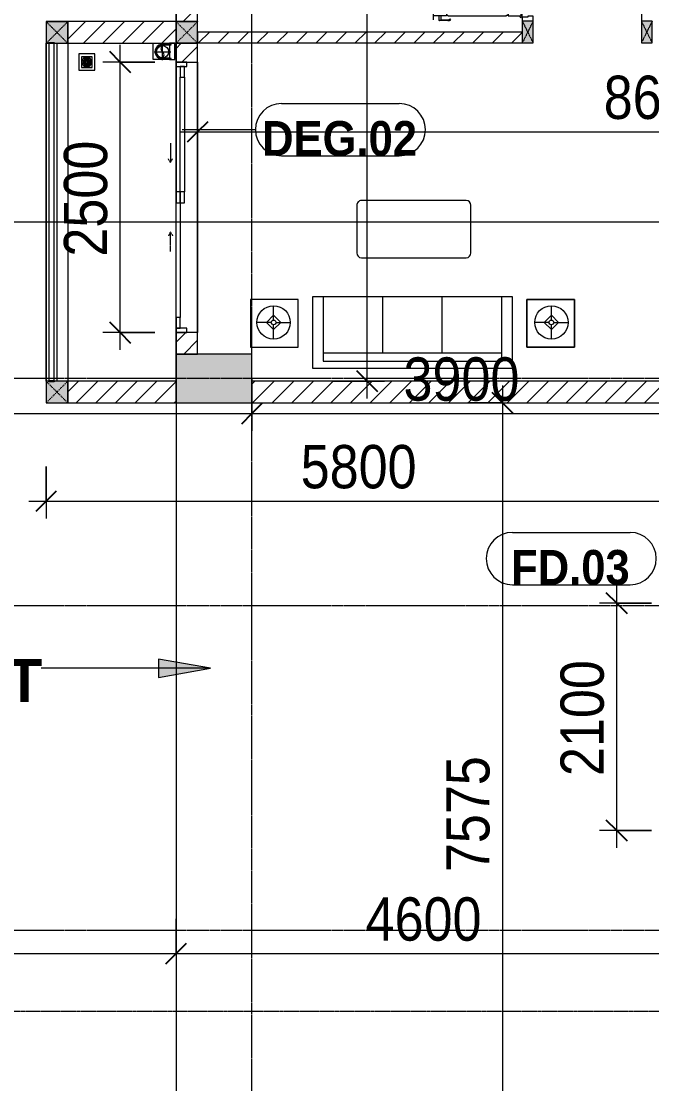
# Model space of a CAD drawing. Header units: millimetres. Extents: x 962 to 239635, y -15958 to 82755.
# Drawn here: x 167773 to 173600, y 47022 to 56837 of the extents above; entities that cross this region are included whole.
import ezdxf

# ---------------------------------------------------------------- set-up
doc = ezdxf.new("R2010")
doc.units = ezdxf.units.MM
for name, pattern in [('Dash', [6, 3, -3]), ('Dash Dot 3_16_', [7.9375, 4.7625, -1.5875, 0, -1.5875]), ('Grid Line', [22.225, 12.7, -3.175, 3.175, -3.175]), ('IMPORT-CENTER _2_', [40.64, 25.4, -5.08, 5.08, -5.08])]:
    doc.linetypes.add(name, pattern=pattern)
for name, color, linetype, lineweight in [('0-1', 7, 'Continuous', 5), ('A-ANNO-DIMS', 211, 'Continuous', 9), ('A-ANNO-DIMS-160', 211, 'Continuous', 9), ('A-DETL-GENF-1', 9, 'Continuous', 9), ('A-DOOR', 31, 'Continuous', 9), ('A-DOOR-1', 254, 'Continuous', 9), ('A-DOOR-2', 9, 'Continuous', 9), ('A-DOOR-FRAM', 31, 'Continuous', 9), ('A-DOOR-HDLN', 31, 'Dash', 9), ('A-DOOR-IDEN', 31, 'Continuous', 9), ('A-FLOR-1', 250, 'Continuous', 9), ('A-FLOR-2', 9, 'Continuous', 9), ('A-FLOR-HRAL', 11, 'Continuous', 9), ('A-WALL', 113, 'Continuous', 9), ('A-WALL-1', 253, 'Continuous', 18), ('A-WALL-3', 113, 'Continuous', 18), ('A-WALL-PATT-1', 10, 'Continuous', 9), ('A-WALL-PATT-2', 111, 'Continuous', 9), ('G-ANNO-SYMB-1', 111, 'Dash Dot 3_16_', 18), ('G-ANNO-TEXT-1', 7, 'Continuous', 9), ('G-ANNO-TEXT-3', 250, 'Continuous', 9), ('G-IMPT', 8, 'Continuous', 9), ('G-IMPT-2', 8, 'IMPORT-CENTER _2_', 9), ('I-FURN', 30, 'Continuous', 9), ('I-FURN-1', 254, 'Continuous', 9), ('M-EQPM', 50, 'Continuous', 9), ('S-COLS', 52, 'Continuous', 9), ('S-COLS-1', 52, 'Continuous', 5), ('S-COLS-2', 7, 'Continuous', 18), ('S-COLS-3', 254, 'Continuous', 9), ('S-COLS-4', 253, 'Continuous', 18), ('S-COLS-5', 52, 'Dash', 9), ('S-COLS-6', 52, 'Continuous', 18), ('S-COLS-HDLN', 52, 'Dash', 9), ('S-COLS-HDLN-1', 9, 'Dash', 9), ('S-GRID-1', 1, 'Grid Line', 9)]:
    doc.layers.add(name, color=color, linetype=linetype, lineweight=lineweight)
doc.styles.add('Arial_B_5', font='arialbd_0.ttf', dxfattribs={"width": 0.95, "height": 400})
doc.styles.add('Arial_B_6', font='arialbd_0.ttf', dxfattribs={"width": 0.9, "height": 320})
doc.styles.add('UTM Avo', font='UTM Avo.ttf', dxfattribs={"width": 0.9, "height": 400})
doc.dimstyles.new('1_Dim_chi_tiet_2_5', dxfattribs={"dimscale": 304.8, "dimtxt": 399.720379, "dimasz": 0.629921, "dimexe": 0.524934, "dimexo": 0.0625, "dimgap": 0.052493, "dimtad": 1, "dimdec": 0, "dimrnd": 5, "dimzin": 0, "dimdsep": 46, "dimtxsty": 'UTM Avo', "dimblk1": 'OBLIQUE', "dimblk2": 'OBLIQUE', "dimsah": 1, "dimcen": 0.09, "dimdle": 0.524934, "dimazin": 0, "dimtfac": 1, "dimtdec": 4, "dimtix": 1, "dimtmove": 0, "dimatfit": 3, "dimfxl": 1.049869, "dimfxlon": 1, "dimtvp": 1, "dimtolj": 1, "dimtzin": 0, "dimarcsym": 2})
doc.dimstyles.new('1_Dim_chi_tiet_2_5_1', dxfattribs={"dimscale": 304.8, "dimtxt": 399.720379, "dimasz": 0.629921, "dimexe": 0.524934, "dimexo": 0.0625, "dimgap": 0.052493, "dimtad": 1, "dimdec": 0, "dimrnd": 5, "dimzin": 0, "dimdsep": 46, "dimtxsty": 'UTM Avo', "dimblk1": 'OBLIQUE', "dimblk2": 'OBLIQUE', "dimsah": 1, "dimcen": 0.09, "dimdle": 0.524934, "dimazin": 0, "dimtfac": 1, "dimtdec": 4, "dimtix": 1, "dimtmove": 0, "dimatfit": 3, "dimfxl": 1.049869, "dimfxlon": 1, "dimtvp": 1, "dimtolj": 1, "dimtzin": 0, "dimarcsym": 2})
pattern_1 = [(45, (61750.9, 0), (-90.50967, 90.50967), [])]

# ---------------------------------------------------------------- blocks, each defined once
blk = doc.blocks.new('NCV_TKTC_KET CAU_rvt-1-TKCS_MB TẦNG 2')
at = {"layer": 'S-COLS-1'}
blk.add_hatch(color=256, dxfattribs=at).paths.add_polyline_path([(108152.6, 53311.9), (108152.6, 53761.9), (107452.6, 53761.9), (107452.6, 53311.9), (107700.9, 53311.9)])
at = {"layer": 'A-FLOR-1'}
for p, q in [((107452.4, 60438.1), (107452.4, 56835.3)), ((106252.6, 56633.3), (106252.6, 53511.9)), ((107452.4, 56635.4), (107452.4, 53511.9)), ((107452.6, 53311.9), (107452.6, 46036.9))]:
    blk.add_line(p, q, dxfattribs=at)
at = {"layer": 'S-COLS-2'}
for p, q in [((108152.6, 53761.9), (107452.6, 53761.9)), ((107452.6, 53761.9), (107452.6, 53311.9)), ((108152.6, 53311.9), (108152.6, 53761.9)), ((107452.6, 53311.9), (108152.6, 53311.9))]:
    blk.add_line(p, q, dxfattribs=at)
blk = doc.blocks.new('DOOR_CW_01 CANH MO-PANEL KINH - DIW_01-900x2200-CỬA GỖ VÂN LAMINATE-V3-TKCS_MB TẦNG 2')
at = {"layer": 'A-DETL-GENF-1'}
for p, q in [((-442, 737), (-442, 816.5)), ((-399, 820.5), (-438, 820.5)), ((-434, 799.5), (-434, 737)), ((-399, 803.5), (-430, 803.5)), ((-399, 831.8), (-397, 831.8)), ((-399, 792.2), (-399, 831.8)), ((-397, 792.2), (-399, 792.2)), ((-397, 872), (-357, 872)), ((-397, 752), (-397, 872)), ((-397, 792.2), (-397, 831.8)), ((-357, 872), (-357, 752)), ((-357, 792.2), (-357, 831.8)), ((-355, 831.8), (-357, 831.8)), ((-357, 792.2), (-355, 792.2)), ((-355, 792.2), (-355, 831.8)), ((-355, 820.5), (-316, 820.5)), ((-355, 803.5), (-324, 803.5)), ((-320, 799.5), (-320, 737)), ((-312, 737), (-312, 816.5)), ((-433.9, 711.2), (-427.3, 715.8)), ((-357, 752), (-397, 752)), ((-397, 738), (-391, 738)), ((-397, 738), (-397, 196)), ((-363, 752), (-391, 752)), ((-391, 752), (-391, 738)), ((-363, 738), (-363, 752)), ((-357, 738), (-363, 738)), ((-357, 196), (-357, 738)), ((-320.1, 711.2), (-326.7, 715.8)), ((-397, 196), (-391, 196)), ((-357, 182), (-397, 182)), ((-397, 182), (-397, 62)), ((-391, 196), (-391, 182)), ((-391, 182), (-363, 182)), ((-357, 196), (-363, 196)), ((-363, 182), (-363, 196)), ((-357, 62), (-357, 182)), ((-397, 62), (-357, 62))]:
    blk.add_line(p, q, dxfattribs=at)
blk.add_circle((-407, 60), 10, dxfattribs=at)
for centre, radius, start, end in [((-438, 816.5), 4, 90, 180), ((-407, 60), 814, 360, 92), ((-430, 799.5), 4, 90, 180), ((-324, 799.5), 4, 360, 90), ((-316, 816.5), 4, 0, 90), ((-397, 737), 45, 180, 215), ((-397, 737), 37, 180, 215), ((-357, 737), 37, 325, 0), ((-357, 737), 45, 325, 0)]:
    blk.add_arc(centre, radius, start, end, dxfattribs=at)
at = {"layer": 'A-DOOR-2'}
for p, q in [((-410, 50), (-448.4, 50)), ((-410, 0), (-410, 50)), ((-400, 0), (-410, 0)), ((-407, 50), (-382, 50)), ((-400, -50), (-400, 0)), ((410, 0), (400, 0)), ((400, 0), (400, -50)), ((450, 50), (410, 50)), ((410, 50), (410, 0)), ((450, -50), (450, 50)), ((-448.4, -50), (-400, -50)), ((400, -50), (450, -50))]:
    blk.add_line(p, q, dxfattribs=at)
blk = doc.blocks.new('LOBBY_SOFA_1 - LOBBY_SOFA_1-885811-TKCS_MB TẦNG 2')
at = {"layer": 'I-FURN'}
for p, q in [((-2556, 0), (-2556, -660)), ((-708, 0), (-2556, 0)), ((-708, -660), (-708, 0)), ((-2457, -66), (-2457, -660)), ((-807, -66), (-2457, -66)), ((-807, -660), (-807, -66)), ((-3128.2, -193.5), (-2688.2, -193.5)), ((-3128.2, -633.5), (-3128.2, -193.5)), ((-2688.2, -193.5), (-2688.2, -633.5)), ((-807, -143), (-2457, -143)), ((-1907, -143), (-1907, -660)), ((-1357, -143), (-1357, -660)), ((-575.9, -193.5), (-575.9, -633.5)), ((-135.9, -193.5), (-575.9, -193.5)), ((-135.9, -633.5), (-135.9, -193.5)), ((-2915.4, -269), (-2915.4, -401)), ((-348.6, -269), (-348.6, -401)), ((-2915.4, -357), (-2981.4, -423)), ((-2849.4, -423), (-2915.4, -357)), ((-414.6, -423), (-348.6, -357)), ((-348.6, -357), (-282.6, -423)), ((-2937.4, -423), (-3069.4, -423)), ((-2981.4, -423), (-2915.4, -489)), ((-2915.4, -489), (-2849.4, -423)), ((-2915.4, -445), (-2915.4, -577)), ((-2893.4, -423), (-2761.4, -423)), ((-370.6, -423), (-502.6, -423)), ((-348.6, -489), (-414.6, -423)), ((-282.6, -423), (-348.6, -489)), ((-348.6, -445), (-348.6, -577)), ((-326.6, -423), (-194.6, -423)), ((-2688.2, -633.5), (-3128.2, -633.5)), ((-2556, -660), (-708, -660)), ((-575.9, -633.5), (-135.9, -633.5)), ((-2172.3, -1064.5), (-2172.3, -1504.5)), ((-1160.3, -1020.5), (-2128.3, -1020.5)), ((-1116.3, -1504.5), (-1116.3, -1064.5)), ((-2128.3, -1548.5), (-1160.3, -1548.5))]:
    blk.add_line(p, q, dxfattribs=at)
for centre, radius in [((-2915.4, -423), 154), ((-348.6, -423), 154), ((-2915.4, -423), 22), ((-348.6, -423), 22)]:
    blk.add_circle(centre, radius, dxfattribs=at)
for centre, start, end in [((-2128.3, -1064.5), 90, 180), ((-1160.3, -1064.5), 0, 90), ((-2128.3, -1504.5), 180, 270), ((-1160.3, -1504.5), 270, 0)]:
    blk.add_arc(centre, 44, start, end, dxfattribs=at)
at = {"layer": 'I-FURN-1'}
for p, q in [((-708, 0), (-2556, 0)), ((-2556, 0), (-2556, -660)), ((-708, -660), (-708, 0)), ((-2688.2, -193.5), (-3128.2, -193.5)), ((-3128.2, -193.5), (-3128.2, -633.5)), ((-2688.2, -633.5), (-2688.2, -193.5)), ((-135.9, -193.5), (-575.9, -193.5)), ((-575.9, -193.5), (-575.9, -633.5)), ((-135.9, -633.5), (-135.9, -193.5)), ((-3128.2, -633.5), (-2688.2, -633.5)), ((-2556, -660), (-708, -660)), ((-575.9, -633.5), (-135.9, -633.5)), ((-2172.3, -1064.5), (-2172.3, -1504.5)), ((-1160.3, -1020.5), (-2128.3, -1020.5)), ((-1116.3, -1504.5), (-1116.3, -1064.5)), ((-2128.3, -1548.5), (-1160.3, -1548.5))]:
    blk.add_line(p, q, dxfattribs=at)
for centre, start, end in [((-2128.3, -1064.5), 90, 180), ((-1160.3, -1064.5), 0, 90), ((-2128.3, -1504.5), 180, 270), ((-1160.3, -1504.5), 270, 0)]:
    blk.add_arc(centre, 44, start, end, dxfattribs=at)
blk = doc.blocks.new('G1_SOF - BO TRU - 100x200-745959-TKCS_MB TẦNG 2')
at = {"layer": 'S-COLS'}
blk.add_hatch(color=256, dxfattribs=at).paths.add_polyline_path([(-50, 100), (-50, -100), (50, -100), (50, 100)])
at = {"layer": 'S-COLS-4'}
for p, q in [((50, 100), (-50, 100)), ((-50, 100), (-50, -100)), ((50, -100), (50, 100)), ((-50, -100), (50, -100))]:
    blk.add_line(p, q, dxfattribs=at)
at = {"layer": 'S-COLS-HDLN-1'}
for p, q in [((50, 100), (-50, -100)), ((-50, 100), (50, -100))]:
    blk.add_line(p, q, dxfattribs=at)
blk = doc.blocks.new('NCV_TKTC_TANG 2_rvt-1-TKCS_MB TẦNG 2')
at = {"layer": 'A-WALL-PATT-1'}
h = blk.add_hatch(dxfattribs=at)
h.set_pattern_fill('FP_1', color=256, style=0, pattern_type=2)
h.set_pattern_definition([(45, (0, 0), (-90.50967, 90.50967), [])])
h.paths.add_polyline_path([(110652.6, 56636.9), (110652.6, 56736.9), (107652.6, 56736.9), (107652.6, 56636.9), (109312.9, 56636.9)])
at = {"layer": 'A-FLOR-2'}
for p, q in [((106452.6, 56633.3), (106452.6, 53511.9)), ((107652.6, 56460.3), (107652.6, 53960.3)), ((107652.6, 53960.3), (107652.6, 56460.3)), ((107452.6, 56420.3), (107452.6, 55260.1))]:
    blk.add_line(p, q, dxfattribs=at)
at = {"layer": 'A-WALL-1'}
for p, q in [((111752.6, 57635.3), (111752.6, 56836.9)), ((110652.6, 56736.9), (107652.6, 56736.9)), ((107652.6, 56736.9), (107652.6, 56636.9)), ((107652.6, 56636.9), (110652.6, 56636.9))]:
    blk.add_line(p, q, dxfattribs=at)
at = {"layer": 'A-DOOR-1', "rotation": 89.99999999999882}
blk.add_blockref('DOOR_CW_01 CANH MO-PANEL KINH - DIW_01-900x2200-CỬA GỖ VÂN LAMINATE-V3-TKCS_MB TẦNG 2', (110702.6, 57285.3), dxfattribs=at)
at = {"layer": 'I-FURN-1', "rotation": 180}
blk.add_blockref('LOBBY_SOFA_1 - LOBBY_SOFA_1-885811-TKCS_MB TẦNG 2', (108006.1, 53632), dxfattribs=at)
at = {"layer": 'S-COLS-3'}
for p in [(110702.6, 56736.9), (111802.6, 56736.9)]:
    blk.add_blockref('G1_SOF - BO TRU - 100x200-745959-TKCS_MB TẦNG 2', p, dxfattribs=at)
blk = doc.blocks.new('DEG_02-DEG_03 - DEG_02-2500x2400mm-CỬA ĐI 02 CÁNH TRƯỢT-625766-TKCS_MB TẦNG 2')
at = {"layer": 'A-DOOR'}
for p, q in [((-1110, 100), (-1210, 100)), ((-1210, 100), (-1210, 60)), ((-1110, 60), (-1110, 100)), ((-1110, 100), (-50, 100)), ((50, 100), (-50, 100)), ((-50, 100), (-50, 60)), ((50, 60), (50, 100)), ((-1210, 60), (-1110, 60)), ((-50, 60), (-1110, 60)), ((50, 60), (-50, 60)), ((-50, 60), (-50, 20)), ((-50, 60), (50, 60)), ((-50, 20), (50, 20)), ((50, 20), (50, 60)), ((50, 60), (1110, 60)), ((1110, 20), (50, 20)), ((1210, 60), (1110, 60)), ((1110, 60), (1110, 20)), ((1110, 20), (1210, 20)), ((1210, 20), (1210, 60))]:
    blk.add_line(p, q, dxfattribs=at)
at = {"layer": 'A-DOOR-FRAM'}
for p, q in [((-1210, 100), (-1250, 100)), ((-1250, 100), (-1250, 0)), ((-1210, 0), (-1210, 100)), ((1250, 100), (1210, 100)), ((1210, 100), (1210, 0)), ((1250, 0), (1250, 100)), ((-1250, 0), (-1210, 0)), ((1210, 0), (1250, 0))]:
    blk.add_line(p, q, dxfattribs=at)
at = {"layer": 'A-DOOR-HDLN'}
for p, q in [((-500.4, 151.1), (-320.4, 151.1)), ((-320.4, 151.1), (-355, 171.1)), ((-320.4, 151.1), (-355, 131.1)), ((320.4, 151.1), (355, 171.1)), ((320.4, 151.1), (355, 131.1)), ((500.4, 151.1), (320.4, 151.1))]:
    blk.add_line(p, q, dxfattribs=at)
blk = doc.blocks.new('Railing - 50 x 10mm-1251311-TKCS_MB TẦNG 2')
at = {"layer": 'A-FLOR-HRAL'}
for p, q in [((25, 5), (-25, 5)), ((-25, 5), (-25, -5)), ((25, -5), (25, 5)), ((-25, -5), (25, -5))]:
    blk.add_line(p, q, dxfattribs=at)
blk = doc.blocks.new('Railing - Railing-1262667-TKCS_MB TẦNG 2')
at = {"layer": 'A-FLOR-HRAL'}
for p, q in [((106276.6, 56630.3), (106276.6, 53516.9)), ((106326.6, 53516.9), (106326.6, 56630.3))]:
    blk.add_line(p, q, dxfattribs=at)
at = {"extrusion": (0, 0, -1), "zscale": -1}
for p in [(-106301.6, 56635.3), (-106301.6, 53511.9)]:
    blk.add_blockref('Railing - 50 x 10mm-1251311-TKCS_MB TẦNG 2', p, dxfattribs=at)
blk = doc.blocks.new('TKTC_XREF_251221_MB TANG 2-7 - TKTC_XREF_260130_MB TANG 2-5_dwg_$cc-4746808-TKCS_MB TẦNG 2')
at = {"layer": 'G-IMPT-2'}
for p, q in [((-0.673, 0), (0.673, 0)), ((0, -0.673), (0, 0.673))]:
    blk.add_line(p, q, dxfattribs=at)
at = {"layer": 'M-EQPM'}
blk.add_circle((0, 0), 0.5, dxfattribs=at)
for centre, radius, start, end in [((0, 0), 0.5, 90, 270), ((0.188, 0.25), 0.313, 126.8699, 233.1301), ((-0.188, -0.25), 0.313, 306.8699, 53.1301)]:
    blk.add_arc(centre, radius, start, end, dxfattribs=at)
blk = doc.blocks.new('TKTC_XREF_251221_MB TANG 2-7 - TKTC_XREF_260130_MB TANG 2-5_dwg_CUM U_DN100-4746796-TKCS_MB TẦNG 2')
at = {"layer": 'G-IMPT'}
blk.add_hatch(color=256, dxfattribs=at).paths.add_polyline_path([(0, 61), (0, 57), (14.8, 55.1), (28.5, 49.4), (40.3, 40.3), (49.4, 28.5), (55.1, 14.8), (57, 0), (55.1, -14.8), (49.4, -28.5), (40.3, -40.3), (28.5, -49.4), (14.8, -55.1), (0, -57), (0, -61), (15.8, -58.9), (30.5, -52.8), (43.1, -43.1), (52.8, -30.5), (58.9, -15.8), (61, 0), (58.9, 15.8), (52.8, 30.5), (43.1, 43.1), (30.5, 52.8), (15.8, 58.9)])
for p, q in [((-79.1, 66.6), (-79.1, 63.4)), ((-76.6, 66.6), (-76.6, 63.4)), ((-74.6, 66.6), (-74.6, 63.4)), ((-72.7, 69.3), (-72.7, 60.7)), ((-66.9, 67.9), (-71.7, 67.9)), ((-66.9, 62.1), (-71.7, 62.1)), ((-65, 69), (0, 69)), ((-79.1, -63.4), (-79.1, -66.6)), ((-76.6, -63.4), (-76.6, -66.6)), ((-74.6, -63.4), (-74.6, -66.6)), ((-72.7, -60.7), (-72.7, -69.3)), ((-66.9, -62.1), (-71.7, -62.1)), ((-66.9, -67.9), (-71.7, -67.9)), ((-65, -69), (0, -69))]:
    blk.add_line(p, q, dxfattribs=at)
at = {"layer": 'G-IMPT', "flags": 128}
for points in [[(-72.7, 67.6), (-78.1, 67.6), (-78.1, 62.4), (-72.7, 62.4)], [(-71.7, 59.2), (-66.9, 59.2), (-66.9, 70.8), (-71.7, 70.8)], [(-66.9, 70.8), (-66.9, 72.7), (-65, 72.7), (-65, 57.3), (-66.9, 57.3), (-66.9, 59.2)], [(-65, 61), (0, 61), (0, 57)], [(-72.7, -62.4), (-78.1, -62.4), (-78.1, -67.6), (-72.7, -67.6)], [(-71.7, -70.8), (-66.9, -70.8), (-66.9, -59.2), (-71.7, -59.2)], [(-66.9, -59.2), (-66.9, -57.3), (-65, -57.3), (-65, -72.7), (-66.9, -72.7), (-66.9, -70.8)], [(-65, -61), (0, -61), (0, -57)]]:
    blk.add_lwpolyline(points, dxfattribs=at)
at = {"layer": 'G-IMPT'}
for centre, radius, start, end in [((-78.1, 66.6), 0.96, 90, 180), ((-78.1, 63.4), 0.96, 180, 270), ((-71.1, 69.3), 1.56, 112.61986, 247.38014), ((-67.9, 65), 4.8, 143.1301, 216.8699), ((-71.1, 60.7), 1.56, 112.61986, 247.38014), ((0, 0), 69, 270, 90), ((0, 0), 61, 270, 90), ((0, 0), 57, 270, 90), ((-78.1, -63.4), 0.96, 90, 180), ((-78.1, -66.6), 0.96, 180, 270), ((-71.1, -60.7), 1.56, 112.61986, 247.38014), ((-67.9, -65), 4.8, 143.1301, 216.8699), ((-71.1, -69.3), 1.56, 112.61986, 247.38014)]:
    blk.add_arc(centre, radius, start, end, dxfattribs=at)
blk = doc.blocks.new('TKTC_XREF_251221_MB TANG 2-7 - TKTC_XREF_260130_MB TANG 2-5_dwg_THU NUOC - THU NUOC-444531-TKCS_MB TẦNG 1-4746804-TKCS_MB TẦNG 2')
at = {"layer": 'G-IMPT'}
for p, q in [((-23.3, 10.8), (40.9, 10.8)), ((40.9, 4.8), (-23.3, 4.8)), ((-11, 23.3), (28.5, 23.3)), ((28.5, 17.3), (-11, 17.3)), ((-1.1, 35.6), (18.5, 35.6)), ((18.5, 29.6), (-1.1, 29.6)), ((-23.3, -13.6), (40.9, -13.6)), ((40.9, -19.6), (-23.3, -19.6)), ((-11, -26.1), (28.5, -26.1)), ((28.5, -32.1), (-11, -32.1)), ((-1.1, -38.5), (18.5, -38.5)), ((18.5, -44.5), (-1.1, -44.5))]:
    blk.add_line(p, q, dxfattribs=at)
at = {"layer": 'G-IMPT', "flags": 128}
for points in [[(83.7, -79.4), (83.7, 70.6), (-66.3, 70.6), (-66.3, -79.4)], [(58.7, -54.4), (58.7, 45.6), (-41.3, 45.6), (-41.3, -54.4)]]:
    blk.add_lwpolyline(points, close=True, dxfattribs=at)
for points in [[(-23.3, -1.2), (0.7, -1.2), (0.7, -7.2), (-23.3, -7.2)], [(40.9, -7.2), (16.7, -7.2), (16.7, -1.2), (40.9, -1.2)]]:
    blk.add_lwpolyline(points, dxfattribs=at)
at = {"layer": 'G-IMPT'}
for centre, radius, start, end in [((8.7, -4.4), 45, 360, 180), ((8.7, -4.4), 45, 360, 180), ((-23.3, 7.8), 3, 90, 270), ((-11, 20.3), 3, 90, 270), ((-1.1, 32.6), 3, 90, 270), ((18.5, 32.6), 3, 270, 90), ((28.5, 20.3), 3, 270, 90), ((40.9, 7.8), 3, 270, 90), ((8.7, -4.4), 45, 180, 360), ((8.7, -4.4), 45, 180, 360), ((-23.3, -4.2), 3, 90, 270), ((-23.3, -16.6), 3, 90, 270), ((-11, -29.1), 3, 90, 270), ((-1.1, -41.5), 3, 90, 270), ((18.5, -41.5), 3, 270, 90), ((28.5, -29.1), 3, 270, 90), ((40.9, -4.2), 3, 270, 90), ((40.9, -16.6), 3, 270, 90)]:
    blk.add_arc(centre, radius, start, end, dxfattribs=at)
blk = doc.blocks.new('TKTC_XREF_251221_MB TANG 2-7 - TKTC_XREF_251221_MB TANG 2-7-2039446-TKCS_MB TẦNG 2')
at = {"layer": 'M-EQPM'}
for p, q in [((73590.2, 39397.5), (73739.9, 39397.5)), ((73590.2, 39247.1), (73590.2, 39397.5)), ((73739.9, 39397.5), (73739.9, 39247.1)), ((73789.8, 39397.6), (73740, 39397.3)), ((73740, 39397.3), (73740, 39246.9)), ((73789.8, 39247.2), (73789.8, 39397.6)), ((73739.9, 39247.1), (73590.2, 39247.1)), ((73740, 39246.9), (73789.8, 39247.2))]:
    blk.add_line(p, q, dxfattribs=at)
for name, p, xscale, yscale, zscale, rotation in [('TKTC_XREF_251221_MB TANG 2-7 - TKTC_XREF_260130_MB TANG 2-5_dwg_$cc-4746808-TKCS_MB TẦNG 2', (73675, 39318.6), 113.7150000000073, 113.7150000000073, 113.7150000000073, 359.9990086636432), ('TKTC_XREF_251221_MB TANG 2-7 - TKTC_XREF_260130_MB TANG 2-5_dwg_CUM U_DN100-4746796-TKCS_MB TẦNG 2', (73675, 39319.5), 0.9975000000000008, 0.9975000000000008, 0.9975000000000008, 180.000991338195)]:
    blk.add_blockref(name, p, dxfattribs=dict(xscale=xscale, yscale=yscale, zscale=zscale, rotation=rotation))
blk.add_blockref('TKTC_XREF_251221_MB TANG 2-7 - TKTC_XREF_260130_MB TANG 2-5_dwg_THU NUOC - THU NUOC-444531-TKCS_MB TẦNG 1-4746804-TKCS_MB TẦNG 2', (72967.2, 39227.2))
blk = doc.blocks.new('G1_SOF - BO TRU - 200x200-3052401-TKCS_MB TẦNG 2')
at = {"layer": 'S-COLS-HDLN'}
for p, q in [((-100, -100), (100, 100)), ((100, -100), (-100, 100))]:
    blk.add_line(p, q, dxfattribs=at)
blk = doc.blocks.new('DIMBLOCK28-TKCS_MB TẦNG 2')
at = {"layer": 'A-ANNO-DIMS-160', "lineweight": 25}
for p, q in [((172219.6, 53311.9), (172123.6, 53407.9)), ((172219.6, 53311.9), (172315.6, 53215.9)), ((172219.6, 45737.4), (172123.6, 45833.4)), ((172219.6, 45737.4), (172315.6, 45641.4))]:
    blk.add_line(p, q, dxfattribs=at)
at = {"layer": 'A-ANNO-DIMS-160'}
for p, q in [((172219.6, 53471.9), (172219.6, 45577.4)), ((171899.6, 53311.9), (172379.6, 53311.9)), ((172219.6, 53311.9), (171899.6, 53311.9)), ((172539.6, 45737.4), (172059.6, 45737.4)), ((172219.6, 45737.4), (172539.6, 45737.4))]:
    blk.add_line(p, q, dxfattribs=at)
at = {"layer": 'A-ANNO-DIMS-160', "color": 0, "insert": (171700, 48976.9), "char_height": 400, "width": 1314.636, "attachment_point": 1, "rotation": 90, "line_spacing_factor": 1.110334, "style": 'UTM Avo'}
blk.add_mtext('7575', dxfattribs=at)
blk = doc.blocks.new('_Oblique')
at = {"color": 0, "linetype": 'ByBlock', "lineweight": -2}
blk.add_line((-0.5, -0.5), (0.5, 0.5), dxfattribs=at)
blk = doc.blocks.new('DIMBLOCK43-TKCS_MB TẦNG 2')
at = {"layer": 'A-ANNO-DIMS-160'}
for p, q in [((110603.5, 55304.6), (110603.5, 54824.6)), ((110603.5, 54984.6), (110603.5, 55304.6)), ((173803.5, 55304.6), (173803.5, 54824.6)), ((173803.5, 54984.6), (173803.5, 55304.6)), ((110443.5, 54984.6), (173963.5, 54984.6))]:
    blk.add_line(p, q, dxfattribs=at)
at = {"layer": 'A-ANNO-DIMS-160', "lineweight": 25}
for p, q in [((110603.5, 54984.6), (110699.5, 55080.6)), ((173803.5, 54984.6), (173899.5, 55080.6)), ((110603.5, 54984.6), (110507.5, 54888.6)), ((173803.5, 54984.6), (173707.5, 54888.6))]:
    blk.add_line(p, q, dxfattribs=at)
at = {"layer": 'A-ANNO-DIMS-160', "color": 0, "insert": (141518.8, 55504.2), "char_height": 400, "width": 1643.295, "attachment_point": 1, "line_spacing_factor": 1.110334, "style": 'UTM Avo'}
blk.add_mtext('63200', dxfattribs=at)
blk = doc.blocks.new('DIMBLOCK77-TKCS_MB TẦNG 2')
at = {"layer": 'A-ANNO-DIMS-160'}
for p, q in [((161703.5, 53532.3), (161703.5, 53052.3)), ((161703.5, 53212.3), (161703.5, 53532.3)), ((169903.5, 53532.3), (169903.5, 53052.3)), ((169903.5, 53212.3), (169903.5, 53532.3)), ((161703.5, 53212.3), (169903.5, 53212.3))]:
    blk.add_line(p, q, dxfattribs=at)
at = {"layer": 'A-ANNO-DIMS-160', "lineweight": 25}
for p, q in [((161703.5, 53212.3), (161799.5, 53308.3)), ((169903.5, 53212.3), (169999.5, 53308.3)), ((161703.5, 53212.3), (161607.5, 53116.3)), ((169903.5, 53212.3), (169807.5, 53116.3))]:
    blk.add_line(p, q, dxfattribs=at)
at = {"layer": 'A-ANNO-DIMS-160', "color": 0, "insert": (165255.7, 53731.9), "char_height": 400, "width": 1314.636, "attachment_point": 1, "line_spacing_factor": 1.110334, "style": 'UTM Avo'}
blk.add_mtext('8200', dxfattribs=at)
blk = doc.blocks.new('DIMBLOCK78-TKCS_MB TẦNG 2')
at = {"layer": 'A-ANNO-DIMS-160'}
for p, q in [((169903.5, 53532.3), (169903.5, 53052.3)), ((169903.5, 53212.3), (169903.5, 53532.3)), ((173803.5, 53532.3), (173803.5, 53052.3)), ((173803.5, 53212.3), (173803.5, 53532.3)), ((169903.5, 53212.3), (173803.5, 53212.3))]:
    blk.add_line(p, q, dxfattribs=at)
at = {"layer": 'A-ANNO-DIMS-160', "lineweight": 25}
for p, q in [((169903.5, 53212.3), (169999.5, 53308.3)), ((173803.5, 53212.3), (173899.5, 53308.3)), ((169903.5, 53212.3), (169807.5, 53116.3)), ((173803.5, 53212.3), (173707.5, 53116.3))]:
    blk.add_line(p, q, dxfattribs=at)
at = {"layer": 'A-ANNO-DIMS-160', "color": 0, "insert": (171305.7, 53731.9), "char_height": 400, "width": 1314.636, "attachment_point": 1, "line_spacing_factor": 1.110334, "style": 'UTM Avo'}
blk.add_mtext('3900', dxfattribs=at)
blk = doc.blocks.new('DIMBLOCK82-TKCS_MB TẦNG 2')
at = {"layer": 'A-ANNO-DIMS-160', "lineweight": 25}
for p, q in [((173275.9, 51461.9), (173179.9, 51557.9)), ((173275.9, 51461.9), (173371.9, 51365.9)), ((173275.9, 49361.9), (173179.9, 49457.9)), ((173275.9, 49361.9), (173371.9, 49265.9))]:
    blk.add_line(p, q, dxfattribs=at)
at = {"layer": 'A-ANNO-DIMS-160'}
for p, q in [((173275.9, 49201.9), (173275.9, 51621.9)), ((173595.9, 51461.9), (173115.9, 51461.9)), ((173275.9, 51461.9), (173595.9, 51461.9)), ((173595.9, 49361.9), (173115.9, 49361.9)), ((173275.9, 49361.9), (173595.9, 49361.9))]:
    blk.add_line(p, q, dxfattribs=at)
at = {"layer": 'A-ANNO-DIMS-160', "color": 0, "insert": (172756.3, 49864.2), "char_height": 400, "width": 1314.636, "attachment_point": 1, "rotation": 90, "line_spacing_factor": 1.110334, "style": 'UTM Avo'}
blk.add_mtext('2100', dxfattribs=at)
blk = doc.blocks.new('DIMBLOCK106-TKCS_MB TẦNG 2')
at = {"layer": 'A-ANNO-DIMS-160', "lineweight": 25}
for p, q in [((168687, 56460.3), (168591, 56556.3)), ((168687, 56460.3), (168783, 56364.3)), ((168687, 53960.3), (168591, 54056.3)), ((168687, 53960.3), (168783, 53864.3))]:
    blk.add_line(p, q, dxfattribs=at)
at = {"layer": 'A-ANNO-DIMS-160'}
for p, q in [((168687, 53800.3), (168687, 56620.3)), ((169007, 56460.3), (168527, 56460.3)), ((168687, 56460.3), (169007, 56460.3)), ((169007, 53960.3), (168527, 53960.3)), ((168687, 53960.3), (169007, 53960.3))]:
    blk.add_line(p, q, dxfattribs=at)
at = {"layer": 'A-ANNO-DIMS-160', "color": 0, "insert": (168167.3, 54662.5), "char_height": 400, "width": 1314.636, "attachment_point": 1, "rotation": 90, "line_spacing_factor": 1.110334, "style": 'UTM Avo'}
blk.add_mtext('2500', dxfattribs=at)
blk = doc.blocks.new('STN_Door Tag - STN_Door Tag-1788670-TKCS_MB TẦNG 2')
at = {"layer": 'A-DOOR-IDEN'}
for p, q in [((-3.37, 1.495), (3.431, 1.495)), ((-3.37, -1.524), (3.431, -1.524))]:
    blk.add_line(p, q, dxfattribs=at)
for centre, start, end in [((-3.37, -0.015), 90, 270), ((3.431, -0.015), 270, 90)]:
    blk.add_arc(centre, 1.509, start, end, dxfattribs=at)
blk = doc.blocks.new('DIMBLOCK311-TKCS_MB TẦNG 2')
at = {"layer": 'A-ANNO-DIMS-160'}
for p, q in [((170969.3, 53351.9), (170969.3, 61796.9)), ((170649.3, 61636.9), (171129.3, 61636.9)), ((170969.3, 61636.9), (170649.3, 61636.9)), ((170649.3, 53511.9), (171129.3, 53511.9)), ((170969.3, 53511.9), (170649.3, 53511.9))]:
    blk.add_line(p, q, dxfattribs=at)
at = {"layer": 'A-ANNO-DIMS-160', "lineweight": 25}
for p, q in [((170969.3, 61636.9), (170873.3, 61732.9)), ((170969.3, 61636.9), (171065.3, 61540.9)), ((170969.3, 53511.9), (170873.3, 53607.9)), ((170969.3, 53511.9), (171065.3, 53415.9))]:
    blk.add_line(p, q, dxfattribs=at)
at = {"layer": 'A-ANNO-DIMS-160', "color": 0, "insert": (170449.6, 57026.7), "char_height": 400, "width": 1314.636, "attachment_point": 1, "rotation": 90, "line_spacing_factor": 1.110334, "style": 'UTM Avo'}
blk.add_mtext('8125', dxfattribs=at)
blk = doc.blocks.new('DIMBLOCK312-TKCS_MB TẦNG 2')
at = {"layer": 'A-ANNO-DIMS-160'}
for p, q in [((169403.5, 56134.5), (169403.5, 55654.5)), ((169403.5, 55814.5), (169403.5, 56134.5)), ((178003.5, 56134.5), (178003.5, 55654.5)), ((178003.5, 55814.5), (178003.5, 56134.5)), ((169243.5, 55814.5), (178163.5, 55814.5))]:
    blk.add_line(p, q, dxfattribs=at)
at = {"layer": 'A-ANNO-DIMS-160', "lineweight": 25}
for p, q in [((169403.5, 55814.5), (169499.5, 55910.5)), ((178003.5, 55814.5), (178099.5, 55910.5)), ((169403.5, 55814.5), (169307.5, 55718.5)), ((178003.5, 55814.5), (177907.5, 55718.5))]:
    blk.add_line(p, q, dxfattribs=at)
at = {"layer": 'A-ANNO-DIMS-160', "color": 0, "insert": (173155.7, 56334.2), "char_height": 400, "width": 1314.636, "attachment_point": 1, "line_spacing_factor": 1.110334, "style": 'UTM Avo'}
blk.add_mtext('8600', dxfattribs=at)
blk = doc.blocks.new('DIMBLOCK333-TKCS_MB TẦNG 2')
at = {"layer": 'A-ANNO-DIMS-160'}
for p, q in [((168003.5, 52722.8), (168003.5, 52242.8)), ((168003.5, 52402.8), (168003.5, 52722.8)), ((173803.5, 52722.8), (173803.5, 52242.8)), ((173803.5, 52402.8), (173803.5, 52722.8)), ((167843.5, 52402.8), (173963.5, 52402.8))]:
    blk.add_line(p, q, dxfattribs=at)
at = {"layer": 'A-ANNO-DIMS-160', "lineweight": 25}
for p, q in [((168003.5, 52402.8), (168099.5, 52498.8)), ((173803.5, 52402.8), (173899.5, 52498.8)), ((168003.5, 52402.8), (167907.5, 52306.8)), ((173803.5, 52402.8), (173707.5, 52306.8))]:
    blk.add_line(p, q, dxfattribs=at)
at = {"layer": 'A-ANNO-DIMS-160', "color": 0, "insert": (170355.7, 52922.4), "char_height": 400, "width": 1314.636, "attachment_point": 1, "line_spacing_factor": 1.110334, "style": 'UTM Avo'}
blk.add_mtext('5800', dxfattribs=at)
blk = doc.blocks.new('DIMBLOCK336-TKCS_MB TẦNG 2')
at = {"layer": 'A-ANNO-DIMS-160'}
for p, q in [((169203.5, 48544), (169203.5, 48064)), ((169203.5, 48224), (169203.5, 48544)), ((161528.5, 47904), (161528.5, 48384)), ((161368.5, 48224), (169363.5, 48224)), ((161528.5, 48224), (161528.5, 47904))]:
    blk.add_line(p, q, dxfattribs=at)
at = {"layer": 'A-ANNO-DIMS-160', "lineweight": 25}
for p, q in [((161528.5, 48224), (161624.5, 48320)), ((169203.5, 48224), (169299.5, 48320)), ((161528.5, 48224), (161432.5, 48128)), ((169203.5, 48224), (169107.5, 48128))]:
    blk.add_line(p, q, dxfattribs=at)
at = {"layer": 'A-ANNO-DIMS-160', "color": 0, "insert": (164818.2, 48743.6), "char_height": 400, "width": 1314.636, "attachment_point": 1, "line_spacing_factor": 1.110334, "style": 'UTM Avo'}
blk.add_mtext('7675', dxfattribs=at)
blk = doc.blocks.new('DIMBLOCK337-TKCS_MB TẦNG 2')
at = {"layer": 'A-ANNO-DIMS-160'}
for p, q in [((169203.5, 48544), (169203.5, 48064)), ((169203.5, 48224), (169203.5, 48544)), ((173803.5, 48544), (173803.5, 48064)), ((173803.5, 48224), (173803.5, 48544)), ((169043.5, 48224), (173963.5, 48224))]:
    blk.add_line(p, q, dxfattribs=at)
at = {"layer": 'A-ANNO-DIMS-160', "lineweight": 25}
for p, q in [((169203.5, 48224), (169299.5, 48320)), ((173803.5, 48224), (173899.5, 48320)), ((169203.5, 48224), (169107.5, 48128)), ((173803.5, 48224), (173707.5, 48128))]:
    blk.add_line(p, q, dxfattribs=at)
at = {"layer": 'A-ANNO-DIMS-160', "color": 0, "insert": (170955.7, 48743.6), "char_height": 400, "width": 1314.636, "attachment_point": 1, "line_spacing_factor": 1.110334, "style": 'UTM Avo'}
blk.add_mtext('4600', dxfattribs=at)

msp = doc.modelspace()

# ---------------------------------------------------------------- hatches: boundary and pattern name
at = {"layer": 'A-WALL-PATT-2'}
h = msp.add_hatch(dxfattribs=at)
h.set_pattern_fill('FP_1', color=256, style=0, pattern_type=2)
h.set_pattern_definition(pattern_1)
h.paths.add_polyline_path([(169203.5, 56833.3), (169403.5, 56833.3), (169403.5, 57835.3), (169203.5, 57835.3), (169203.5, 56835.3)])
h.paths.add_polyline_path([(169403.5, 59235.3), (169403.5, 60235.3), (169203.5, 60235.3), (169203.5, 59235.3)])
h = msp.add_hatch(dxfattribs=at)
h.set_pattern_fill('FP_1', color=256, style=0, pattern_type=2)
h.set_pattern_definition(pattern_1)
h.paths.add_polyline_path([(168645.7, 56635.3), (169203.5, 56635.3), (169203.5, 56835.3), (168003.5, 56835.3), (168003.5, 56833.3), (168203.5, 56833.3), (168203.5, 56635.3)])
h = msp.add_hatch(dxfattribs=at)
h.set_pattern_fill('FP_1', color=256, style=0, pattern_type=2)
h.set_pattern_definition(pattern_1)
h.paths.add_polyline_path([(169203.5, 53761.9), (169403.5, 53761.9), (169403.5, 53960.3), (169203.5, 53960.3)])
h.paths.add_polyline_path([(169203.5, 56460.3), (169403.5, 56460.3), (169403.5, 56633.3), (169203.5, 56633.3)])
h = msp.add_hatch(dxfattribs=at)
h.set_pattern_fill('FP_1', color=256, style=0, pattern_type=2)
h.set_pattern_definition(pattern_1)
h.paths.add_polyline_path([(169203.5, 53311.9), (169203.5, 53511.9), (168203.5, 53511.9), (168203.5, 53311.9)])
h = msp.add_hatch(dxfattribs=at)
h.set_pattern_fill('FP_1', color=256, style=0, pattern_type=2)
h.set_pattern_definition(pattern_1)
h.paths.add_polyline_path([(173803.5, 53311.9), (173803.5, 53511.9), (169903.5, 53511.9), (169903.5, 53311.9), (172675.9, 53311.9)])
at = {"layer": 'G-ANNO-TEXT-3'}
msp.add_hatch(color=256, dxfattribs=at).paths.add_polyline_path([(169522.9, 50859.6), (169042.9, 50944.3), (169042.9, 50775)])
at = {"layer": 'S-COLS-1'}
for points in [[(168027.5, 56633.3), (168027.5, 56640.3), (168077.5, 56640.3), (168077.5, 56633.3), (168203.5, 56633.3), (168203.5, 56833.3), (168003.5, 56833.3), (168003.5, 56633.3)], [(169403.5, 56633.3), (169403.5, 56833.3), (169203.5, 56833.3), (169203.5, 56633.3)], [(168077.5, 53311.9), (168203.5, 53311.9), (168203.5, 53511.9), (168077.5, 53511.9), (168077.5, 53506.9), (168027.5, 53506.9), (168027.5, 53511.9), (168003.5, 53511.9), (168003.5, 53311.9), (168027.5, 53311.9)]]:
    msp.add_hatch(color=256, dxfattribs=at).paths.add_polyline_path(points)

# ---------------------------------------------------------------- linework, layer by layer
at = {"layer": 'A-DOOR-IDEN'}
msp.add_line((169261.3, 55837.4), (169937.5, 55837.4), dxfattribs=at)
at = {"layer": 'A-WALL'}
for p, q in [((168003.5, 56833.3), (168203.5, 56833.3)), ((168203.5, 56833.3), (168203.5, 56635.3)), ((169203.5, 56833.3), (169403.5, 56833.3)), ((168003.5, 53511.9), (168003.5, 56633.3)), ((168103.5, 56633.3), (168103.5, 53511.9)), ((169403.5, 56633.3), (169203.5, 56633.3)), ((169403.5, 56460.3), (169403.5, 53960.3)), ((169203.5, 55260.3), (169203.5, 56420.3)), ((168203.5, 53511.9), (168203.5, 53311.9))]:
    msp.add_line(p, q, dxfattribs=at)
at = {"layer": 'A-WALL-3'}
for p, q in [((169203.5, 57835.3), (169203.5, 56835.3)), ((169403.5, 56833.3), (169403.5, 57835.3)), ((169203.5, 56835.3), (168003.5, 56835.3)), ((168003.5, 56835.3), (168003.5, 56833.3)), ((169203.5, 56635.3), (169203.5, 56833.3)), ((168203.5, 56635.3), (169203.5, 56635.3)), ((169203.5, 56633.3), (169203.5, 56460.3)), ((169403.5, 56460.3), (169403.5, 56633.3)), ((169203.5, 56460.3), (169403.5, 56460.3)), ((169403.5, 53960.3), (169203.5, 53960.3)), ((169203.5, 53960.3), (169203.5, 53761.9)), ((169403.5, 53761.9), (169403.5, 53960.3)), ((169203.5, 53761.9), (169403.5, 53761.9)), ((169203.5, 53511.9), (168203.5, 53511.9)), ((169203.5, 53311.9), (169203.5, 53511.9)), ((173803.5, 53511.9), (169903.5, 53511.9)), ((169903.5, 53511.9), (169903.5, 53311.9)), ((168203.5, 53311.9), (169203.5, 53311.9)), ((169903.5, 53311.9), (173803.5, 53311.9))]:
    msp.add_line(p, q, dxfattribs=at)
at = {"layer": 'G-ANNO-SYMB-1'}
msp.add_line((90498.7, 47691.5), (196677.7, 47691.5), dxfattribs=at)
at = {"layer": 'G-ANNO-TEXT-3'}
for p, q in [((169522.9, 50859.6), (169042.9, 50944.3)), ((169042.9, 50944.3), (169042.9, 50775)), ((167968.6, 50859.6), (167958, 50859.6)), ((169522.9, 50859.6), (167968.6, 50859.6)), ((169042.9, 50775), (169522.9, 50859.6))]:
    msp.add_line(p, q, dxfattribs=at)
at = {"layer": 'S-COLS'}
for p, q in [((168203.5, 56833.3), (168003.5, 56833.3)), ((168203.5, 56635.3), (168203.5, 56833.3)), ((169403.5, 56833.3), (169203.5, 56833.3)), ((169203.5, 56633.3), (169403.5, 56633.3)), ((168203.5, 53311.9), (168203.5, 53511.9))]:
    msp.add_line(p, q, dxfattribs=at)
at = {"layer": 'S-COLS-6'}
for p, q in [((168003.5, 56833.3), (168003.5, 56633.3)), ((169203.5, 56833.3), (169203.5, 56633.3)), ((169403.5, 56633.3), (169403.5, 56833.3)), ((168003.5, 56633.3), (168027.5, 56633.3)), ((168077.5, 56633.3), (168203.5, 56633.3)), ((168203.5, 56633.3), (168203.5, 56635.3)), ((168027.5, 53511.9), (168003.5, 53511.9)), ((168003.5, 53511.9), (168003.5, 53311.9)), ((168203.5, 53511.9), (168077.5, 53511.9)), ((168003.5, 53311.9), (168203.5, 53311.9))]:
    msp.add_line(p, q, dxfattribs=at)
at = {"layer": 'S-GRID-1'}
for p, q in [((169903.5, 19351.6), (169903.5, 76542.3)), ((189415.6, 53536.9), (96253.4, 53536.9)), ((189415.6, 51436.9), (96253.4, 51436.9)), ((189415.6, 48436.9), (96253.4, 48436.9))]:
    msp.add_line(p, q, dxfattribs=at)

# ---------------------------------------------------------------- block references
at = {"layer": '0-1'}
for name in ['NCV_TKTC_KET CAU_rvt-1-TKCS_MB TẦNG 2', 'NCV_TKTC_TANG 2_rvt-1-TKCS_MB TẦNG 2']:
    msp.add_blockref(name, (61750.9, 0), dxfattribs=at)
at = {"layer": 'A-DOOR', "rotation": 90}
msp.add_blockref('DEG_02-DEG_03 - DEG_02-2500x2400mm-CỬA ĐI 02 CÁNH TRƯỢT-625766-TKCS_MB TẦNG 2', (169303.5, 55210.3), dxfattribs=at)
at = {"layer": 'A-DOOR-IDEN', "xscale": 159.9999999999999, "yscale": 159.9999999999999, "zscale": 159.9999999999999}
for p in [(170718.2, 55838.1), (172851.2, 51875.5)]:
    msp.add_blockref('STN_Door Tag - STN_Door Tag-1788670-TKCS_MB TẦNG 2', p, dxfattribs=at)
at = {"layer": 'A-FLOR-HRAL'}
msp.add_blockref('Railing - Railing-1262667-TKCS_MB TẦNG 2', (61750.9, 0), dxfattribs=at)
at = {"layer": 'M-EQPM'}
msp.add_blockref('TKTC_XREF_251221_MB TANG 2-7 - TKTC_XREF_251221_MB TANG 2-7-2039446-TKCS_MB TẦNG 2', (95403.5, 17236.9), dxfattribs=at)
at = {"layer": 'S-COLS-5', "rotation": 180}
for p in [(168103.5, 56733.3), (169303.5, 56733.3), (168103.5, 53411.9)]:
    msp.add_blockref('G1_SOF - BO TRU - 200x200-3052401-TKCS_MB TẦNG 2', p, dxfattribs=at)

# ---------------------------------------------------------------- texts
at = {"layer": 'A-DOOR-IDEN', "char_height": 320, "attachment_point": 5, "line_spacing_factor": 0.936439, "style": 'Arial_B_6'}
for s, insert, width in [('\\pt7.2,14.4,21.6,28.8,36,43.2,50.4,57.6,64.8,72,79.2,86.4,93.6,100.8,108,115.2,122.4,129.6,136.8,144,151.2,158.4,165.6,172.8,180,187.2,194.4,201.6,208.8,216,223.2,230.4;DEG.02', (170715, 55752.7), 1467.36), ('\\pt7.2,14.4,21.6,28.8,36,43.2,50.4,57.6,64.8,72,79.2,86.4,93.6,100.8,108,115.2,122.4,129.6,136.8,144,151.2,158.4,165.6,172.8,180,187.2,194.4,201.6,208.8,216,223.2,230.4;FD.03', (172848, 51790.1), 1124.64)]:
    msp.add_mtext(s, dxfattribs=dict(at, insert=insert, width=width))
at = {"layer": 'G-ANNO-TEXT-1', "insert": (166624.9, 50744.2), "char_height": 400, "width": 2671.248, "attachment_point": 5, "line_spacing_factor": 0.936439, "style": 'Arial_B_5'}
msp.add_mtext('\\pt1824,3648,5472,7296,9120,10944,12768,14592,16416,18240,20064,21888,23712,25536,27360,29184,31008,32832,34656,36480,38304,40128,41952,43776,45600,47424,49248,51072,52896,54720,56544,58368;SÀN BTCT', dxfattribs=at)

# ---------------------------------------------------------------- dimensions: what is measured, and where the dimension line sits
at = {"layer": 'A-ANNO-DIMS'}
for base, p1, p2, dimstyle, override, picture, middle in [((170969.3, 61636.9), (170649.3, 53511.9), (170649.3, 61636.9), '1_Dim_chi_tiet_2_5_1', {"dimpost": '<>', "dimfxl": 8125}, 'DIMBLOCK311-TKCS_MB TẦNG 2', (170746.3, 57574.4)), ((168687, 56460.3), (169007, 53960.3), (169007, 56460.3), '1_Dim_chi_tiet_2_5', {"dimpost": '<>', "dimfxl": 2500}, 'DIMBLOCK106-TKCS_MB TẦNG 2', (168464, 55210.3)), ((172219.5851, 45737.3629), (171899.5851, 53311.936), (172539.5851, 45737.3629), '1_Dim_chi_tiet_2_5', {"dimpost": '<>', "dimfxl": 7601.56292}, 'DIMBLOCK28-TKCS_MB TẦNG 2', (172000.0231, 49524.6494)), ((173275.9, 51461.9), (173595.9, 49361.9), (173595.9, 51461.9), '1_Dim_chi_tiet_2_5', {"dimpost": '<>', "dimfxl": 2100}, 'DIMBLOCK82-TKCS_MB TẦNG 2', (173053, 50411.9))]:
    dim = msp.add_linear_dim(base=base, p1=p1, p2=p2, angle=90, dimstyle=dimstyle, override=override, dxfattribs=at)
    dim.commit()
    dim.dimension.update_dxf_attribs({"geometry": picture, "text_midpoint": middle})
for base, p1, p2, dimstyle, override, picture, middle in [((178003.5, 55814.5), (169403.5, 56134.5), (178003.5, 56134.5), '1_Dim_chi_tiet_2_5_1', {"dimpost": '<>', "dimfxl": 8600}, 'DIMBLOCK312-TKCS_MB TẦNG 2', (173703.5, 56037.5)), ((173803.5, 54984.6), (110603.5, 55304.6), (173803.5, 55304.6), '1_Dim_chi_tiet_2_5', {"dimpost": '<>', "dimfxl": 63200.07133}, 'DIMBLOCK43-TKCS_MB TẦNG 2', (142203.5, 55207.6)), ((169903.5, 53212.3), (161703.5, 53532.3), (169903.5, 53532.3), '1_Dim_chi_tiet_2_5', {"dimpost": '<>', "dimfxl": 8200}, 'DIMBLOCK77-TKCS_MB TẦNG 2', (165803.5, 53435.3)), ((173803.5, 53212.3), (169903.5, 53532.3), (173803.5, 53532.3), '1_Dim_chi_tiet_2_5', {"dimpost": '<>', "dimfxl": 3900.071331}, 'DIMBLOCK78-TKCS_MB TẦNG 2', (171853.5, 53435.3)), ((173803.5, 52402.8), (168003.5, 52722.8), (173803.5, 52722.8), '1_Dim_chi_tiet_2_5_1', {"dimpost": '<>', "dimfxl": 5800.071331}, 'DIMBLOCK333-TKCS_MB TẦNG 2', (170903.5, 52625.8)), ((169203.5, 48224), (161528.5, 47904), (169203.5, 48544), '1_Dim_chi_tiet_2_5_1', {"dimpost": '<>', "dimfxl": 7701.637813}, 'DIMBLOCK336-TKCS_MB TẦNG 2', (165366, 48443.6)), ((173803.5, 48224), (169203.5, 48544), (173803.5, 48544), '1_Dim_chi_tiet_2_5_1', {"dimpost": '<>', "dimfxl": 4600.071331}, 'DIMBLOCK337-TKCS_MB TẦNG 2', (171503.5, 48447))]:
    dim = msp.add_linear_dim(base=base, p1=p1, p2=p2, dimstyle=dimstyle, override=override, dxfattribs=at)
    dim.commit()
    dim.dimension.update_dxf_attribs({"geometry": picture, "text_midpoint": middle})

doc.saveas('drawing.dxf')
